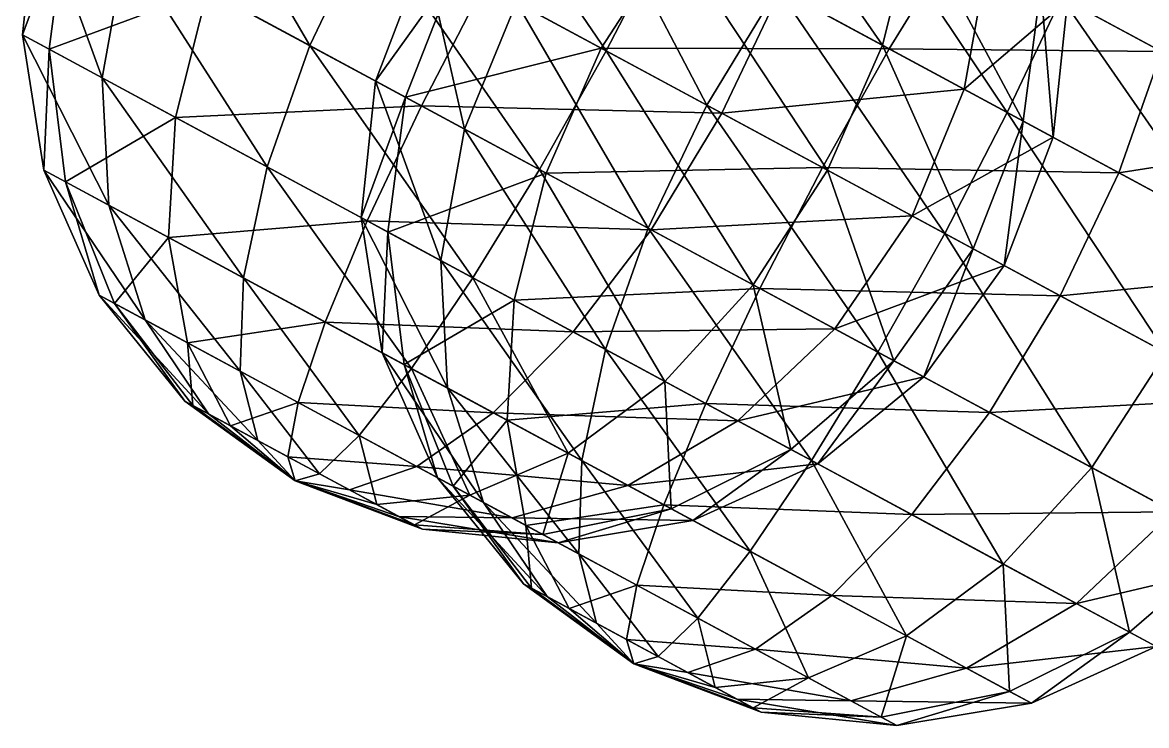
# Model space of a CAD drawing. Header units: metres. Extents: x -386 to 289, y -317 to 299.
# Drawn here: x -264.2 to -200.1, y -17 to 23.1 of the extents above; entities that cross this region are included whole.
import ezdxf

# ---------------------------------------------------------------- set-up
doc = ezdxf.new("R2010")
doc.units = ezdxf.units.M

msp = doc.modelspace()

# ---------------------------------------------------------------- linework, layer by layer
for points in [[(-240.4412, 35.406567, -373.27182), (-244.47144, 28.758427, -372.3269), (-230.9194, 21.446146, -370.3201), (-230.9193, 21.446245, -370.32)], [(-240.4412, 35.406567, -373.27182), (-230.9194, 21.446146, -370.3201), (-227.35095, 28.343447, -371.3334), (-227.35085, 28.343546, -371.3333)], [(-255.32478, 34.614574, -381.7643), (-258.29883, 27.396545, -382.38766), (-247.8153, 21.739937, -373.27182), (-247.8152, 21.740036, -373.27173)], [(-255.32478, 34.614574, -381.7643), (-247.8153, 21.739937, -373.27182), (-244.47144, 28.758427, -372.3269), (-244.47133, 28.758526, -372.3268)], [(-224.26285, 34.89869, -374.30426), (-227.35095, 28.343447, -371.3334), (-215.16148, 21.766365, -377.0918), (-215.16138, 21.766464, -377.0917)], [(-224.26285, 34.89869, -374.30426), (-215.16148, 21.766365, -377.0918), (-213.33408, 29.001839, -379.4671), (-213.33397, 29.001938, -379.467)], [(-216.69879, 30.817337, -544.3248), (-221.14075, 24.992596, -541.5545), (-208.05049, 17.929476, -539.616), (-208.05038, 17.929575, -539.6159)], [(-216.69879, 30.817337, -544.3248), (-208.05049, 17.929476, -539.616), (-204.96239, 24.484718, -542.5869), (-204.96228, 24.484818, -542.5868)], [(-261.66064, 29.210478, -411.11255), (-264.18784, 22.352589, -396.6334), (-263.36658, 30.130953, -396.2383), (-263.3665, 30.131052, -396.23822)], [(-263.36658, 30.130953, -396.2383), (-264.18784, 22.352589, -396.6334), (-259.64423, 19.900986, -384.21524), (-259.64413, 19.901085, -384.21515)], [(-263.36658, 30.130953, -396.2383), (-259.64423, 19.900986, -384.21524), (-258.29883, 27.396545, -382.38766), (-258.29874, 27.396645, -382.38757)], [(-231.62427, 30.6492, -550.6703), (-236.02432, 24.200603, -550.04694), (-225.17097, 18.344456, -540.60956), (-225.17087, 18.344555, -540.60944)], [(-231.62427, 30.6492, -550.6703), (-225.17097, 18.344456, -540.60956), (-221.14075, 24.992596, -541.5545), (-221.14064, 24.992695, -541.5544)], [(-202.56511, 30.251165, -547.31287), (-204.96239, 24.484718, -542.5869), (-194.03362, 18.587868, -547.74976), (-194.03351, 18.587967, -547.74963)], [(-202.56511, 30.251165, -547.31287), (-194.03362, 18.587868, -547.74976), (-193.6418, 25.436407, -551.5283), (-193.6417, 25.436506, -551.5282)], [(-261.66064, 29.210478, -411.11255), (-262.65833, 21.527313, -409.96927), (-264.18784, 22.352589, -396.6334), (-264.18774, 22.352688, -396.6333)], [(-253.63814, 24.881765, -423.02478), (-262.65833, 21.527313, -409.96927), (-261.66064, 29.210478, -411.11255), (-261.66055, 29.210577, -411.11246)], [(-213.33408, 29.001839, -379.4671), (-215.16148, 21.766365, -377.0918), (-207.13898, 17.437653, -389.00403), (-207.13887, 17.437752, -389.00394)], [(-213.33408, 29.001839, -379.4671), (-207.13898, 17.437653, -389.00403), (-206.14128, 25.120821, -390.1473), (-206.14117, 25.12092, -390.14722)], [(-244.47144, 28.758427, -372.3269), (-247.8153, 21.739937, -373.27182), (-234.72507, 14.676819, -371.3334), (-234.72496, 14.676919, -371.3333)], [(-244.47144, 28.758427, -372.3269), (-234.72507, 14.676819, -371.3334), (-230.9194, 21.446146, -370.3201), (-230.9193, 21.446245, -370.32)], [(-227.35095, 28.343447, -371.3334), (-230.9194, 21.446146, -370.3201), (-218.29994, 14.63705, -376.28162), (-218.29984, 14.63715, -376.28152)], [(-227.35095, 28.343447, -371.3334), (-218.29994, 14.63705, -376.28162), (-215.16148, 21.766365, -377.0918), (-215.16138, 21.766464, -377.0917)], [(-226.96356, 28.134422, -591.30743), (-231.19922, 21.597113, -592.1176), (-239.50473, 26.078527, -579.78516), (-239.50462, 26.078627, -579.78503)], [(-214.7741, 21.557339, -597.06586), (-231.19922, 21.597113, -592.1176), (-226.96356, 28.134422, -591.30743), (-226.96346, 28.134521, -591.3073)], [(-210.99062, 27.737373, -594.095), (-214.7741, 21.557339, -597.06586), (-226.96356, 28.134422, -591.30743), (-226.96346, 28.134521, -591.3073)], [(-226.96356, 28.134422, -591.30743), (-226.96356, 28.134422, -591.30743), (-214.7741, 21.557339, -597.06586), (-214.77399, 21.557438, -597.06573)], [(-199.25421, 21.40475, -592.35706), (-214.7741, 21.557339, -597.06586), (-210.99062, 27.737373, -594.095), (-210.99051, 27.737473, -594.09485)], [(-197.9044, 27.736382, -587.95), (-199.25421, 21.40475, -592.35706), (-210.99062, 27.737373, -594.095), (-210.99051, 27.737473, -594.09485)], [(-258.29883, 27.396545, -382.38766), (-259.64423, 19.900986, -384.21524), (-250.24495, 14.8294115, -376.0422), (-250.24484, 14.829512, -376.0421)], [(-258.29883, 27.396545, -382.38766), (-250.24495, 14.8294115, -376.0422), (-247.8153, 21.739937, -373.27182), (-247.8152, 21.740036, -373.27173)], [(-239.50473, 26.078527, -579.78516), (-244.06613, 19.716982, -564.521), (-241.27084, 27.031471, -564.3862), (-241.27074, 27.03157, -564.3861)], [(-241.27084, 27.031471, -564.3862), (-244.06613, 19.716982, -564.521), (-238.99838, 16.982574, -550.6703), (-238.99828, 16.982674, -550.67017)], [(-241.27084, 27.031471, -564.3862), (-238.99838, 16.982574, -550.6703), (-236.02432, 24.200603, -550.04694), (-236.02422, 24.200703, -550.0468)], [(-209.1554, 26.74715, -415.90134), (-210.50078, 19.251587, -417.7289), (-220.9843, 24.908192, -426.84476), (-220.98419, 24.90829, -426.84467)], [(-204.61179, 24.295547, -403.4832), (-210.50078, 19.251587, -417.7289), (-209.1554, 26.74715, -415.90134), (-209.15529, 26.74725, -415.90125)], [(-239.50473, 26.078527, -579.78516), (-242.3602, 18.796507, -579.3952), (-244.06613, 19.716982, -564.521), (-244.06602, 19.717081, -564.5209)], [(-231.19922, 21.597113, -592.1176), (-242.3602, 18.796507, -579.3952), (-239.50473, 26.078527, -579.78516), (-239.50462, 26.078627, -579.78503)], [(-237.8802, 25.201986, -429.79648), (-241.44867, 18.304682, -428.78317), (-253.63814, 24.881765, -423.02478), (-253.63803, 24.881865, -423.0247)], [(-224.32817, 17.889708, -427.78967), (-241.44867, 18.304682, -428.78317), (-237.8802, 25.201986, -429.79648), (-237.8801, 25.202085, -429.7964)], [(-220.9843, 24.908192, -426.84476), (-224.32817, 17.889708, -427.78967), (-237.8802, 25.201986, -429.79648), (-237.8801, 25.202085, -429.7964)], [(-221.14075, 24.992596, -541.5545), (-225.17097, 18.344456, -540.60956), (-211.61894, 11.032175, -538.6027), (-211.61884, 11.032275, -538.6026)], [(-221.14075, 24.992596, -541.5545), (-211.61894, 11.032175, -538.6027), (-208.05049, 17.929476, -539.616), (-208.05038, 17.929575, -539.6159)], [(-206.14128, 25.120821, -390.1473), (-207.13898, 17.437653, -389.00403), (-205.43303, 16.51718, -403.87827), (-205.43292, 16.517279, -403.87817)], [(-206.14128, 25.120821, -390.1473), (-205.43303, 16.51718, -403.87827), (-204.61179, 24.295547, -403.4832), (-204.61168, 24.295647, -403.4831)], [(-253.63814, 24.881765, -423.02478), (-255.46555, 17.646296, -420.6495), (-262.65833, 21.527313, -409.96927), (-262.65823, 21.527412, -409.96918)], [(-241.44867, 18.304682, -428.78317), (-255.46555, 17.646296, -420.6495), (-253.63814, 24.881765, -423.02478), (-253.63803, 24.881865, -423.0247)], [(-253.63814, 24.881765, -423.02478), (-253.63814, 24.881765, -423.02478), (-241.44867, 18.304682, -428.78317), (-241.44856, 18.304781, -428.78308)], [(-210.50078, 19.251587, -417.7289), (-224.32817, 17.889708, -427.78967), (-220.9843, 24.908192, -426.84476), (-220.98419, 24.90829, -426.84467)], [(-204.96239, 24.484718, -542.5869), (-208.05049, 17.929476, -539.616), (-195.86102, 11.352394, -545.37445), (-195.86092, 11.352494, -545.3743)], [(-204.96239, 24.484718, -542.5869), (-195.86102, 11.352394, -545.37445), (-194.03362, 18.587868, -547.74976), (-194.03351, 18.587967, -547.74963)], [(-236.02432, 24.200603, -550.04694), (-238.99838, 16.982574, -550.6703), (-228.51486, 11.325967, -541.5545), (-228.51476, 11.326067, -541.5544)], [(-236.02432, 24.200603, -550.04694), (-228.51486, 11.325967, -541.5545), (-225.17097, 18.344456, -540.60956), (-225.17087, 18.344555, -540.60944)], [(-204.61179, 24.295547, -403.4832), (-205.43303, 16.51718, -403.87827), (-210.50078, 19.251587, -417.7289), (-210.50067, 19.251686, -417.72882)], [(-262.65833, 21.527313, -409.96927), (-262.97906, 14.640426, -397.26187), (-264.18784, 22.352589, -396.6334), (-264.18774, 22.352688, -396.6333)], [(-264.18784, 22.352589, -396.6334), (-262.97906, 14.640426, -397.26187), (-259.26923, 12.6387005, -387.1225), (-259.26913, 12.638801, -387.1224)], [(-264.18784, 22.352589, -396.6334), (-259.26923, 12.6387005, -387.1225), (-259.64423, 19.900986, -384.21524), (-259.64413, 19.901085, -384.21515)], [(-262.65833, 21.527313, -409.96927), (-261.73026, 13.966592, -408.15057), (-262.97906, 14.640426, -397.26187), (-262.97897, 14.640526, -397.26178)], [(-255.46555, 17.646296, -420.6495), (-261.73026, 13.966592, -408.15057), (-262.65833, 21.527313, -409.96927), (-262.65823, 21.527412, -409.96918)], [(-247.8153, 21.739937, -373.27182), (-250.24495, 14.8294115, -376.0422), (-238.50854, 8.496792, -374.30426), (-238.50844, 8.496892, -374.30417)], [(-247.8153, 21.739937, -373.27182), (-238.50854, 8.496792, -374.30426), (-234.72507, 14.676819, -371.3334), (-234.72496, 14.676919, -371.3333)], [(-231.19922, 21.597113, -592.1176), (-234.33768, 14.467794, -591.30743), (-242.3602, 18.796507, -579.3952), (-242.36009, 18.796606, -579.3951)], [(-230.9194, 21.446146, -370.3201), (-234.72507, 14.676819, -371.3334), (-222.5356, 8.099738, -377.0918), (-222.53549, 8.099838, -377.0917)], [(-218.57974, 14.788015, -598.07916), (-234.33768, 14.467794, -591.30743), (-231.19922, 21.597113, -592.1176), (-231.19911, 21.597212, -592.1175)], [(-214.7741, 21.557339, -597.06586), (-218.57974, 14.788015, -598.07916), (-231.19922, 21.597113, -592.1176), (-231.19911, 21.597212, -592.1175)], [(-231.19922, 21.597113, -592.1176), (-231.19922, 21.597113, -592.1176), (-218.57974, 14.788015, -598.07916), (-218.57964, 14.7881155, -598.07904)], [(-230.9194, 21.446146, -370.3201), (-222.5356, 8.099738, -377.0918), (-218.29994, 14.63705, -376.28162), (-218.29984, 14.63715, -376.28152)], [(-201.68384, 14.494221, -595.1274), (-218.57974, 14.788015, -598.07916), (-214.7741, 21.557339, -597.06586), (-214.77399, 21.557438, -597.06573)], [(-215.16148, 21.766365, -377.0918), (-218.29994, 14.63705, -376.28162), (-209.99443, 10.155637, -388.61407), (-209.99432, 10.155737, -388.61398)], [(-215.16148, 21.766365, -377.0918), (-209.99443, 10.155637, -388.61407), (-207.13898, 17.437653, -389.00403), (-207.13887, 17.437752, -389.00394)], [(-199.25421, 21.40475, -592.35706), (-201.68384, 14.494221, -595.1274), (-214.7741, 21.557339, -597.06586), (-214.77399, 21.557438, -597.06573)], [(-189.85493, 16.33318, -584.184), (-201.68384, 14.494221, -595.1274), (-199.25421, 21.40475, -592.35706), (-199.2541, 21.40485, -592.35693)], [(-259.64423, 19.900986, -384.21524), (-259.26923, 12.6387005, -387.1225), (-251.59476, 8.497778, -380.44922), (-251.59465, 8.497878, -380.44913)], [(-259.64423, 19.900986, -384.21524), (-251.59476, 8.497778, -380.44922), (-250.24495, 14.8294115, -376.0422), (-250.24484, 14.829512, -376.0421)], [(-242.3602, 18.796507, -579.3952), (-244.88737, 11.938618, -564.9161), (-244.06613, 19.716982, -564.521), (-244.06602, 19.717081, -564.5209)], [(-244.06613, 19.716982, -564.521), (-244.88737, 11.938618, -564.9161), (-240.34375, 9.487015, -552.49786), (-240.34364, 9.487115, -552.49774)], [(-244.06613, 19.716982, -564.521), (-240.34375, 9.487015, -552.49786), (-238.99838, 16.982574, -550.6703), (-238.99828, 16.982674, -550.67017)], [(-210.50078, 19.251587, -417.7289), (-213.47484, 12.033559, -418.35226), (-224.32817, 17.889708, -427.78967), (-224.32806, 17.889807, -427.78958)], [(-205.43303, 16.51718, -403.87827), (-213.47484, 12.033559, -418.35226), (-210.50078, 19.251587, -417.7289), (-210.50067, 19.251686, -417.72882)], [(-242.3602, 18.796507, -579.3952), (-243.35788, 11.113343, -578.25195), (-244.88737, 11.938618, -564.9161), (-244.88727, 11.938718, -564.91595)], [(-234.33768, 14.467794, -591.30743), (-243.35788, 11.113343, -578.25195), (-242.3602, 18.796507, -579.3952), (-242.36009, 18.796606, -579.3951)], [(-241.44867, 18.304682, -428.78317), (-244.53677, 11.749445, -425.81232), (-255.46555, 17.646296, -420.6495), (-255.46544, 17.646395, -420.6494)], [(-228.35841, 11.241564, -426.84476), (-244.53677, 11.749445, -425.81232), (-241.44867, 18.304682, -428.78317), (-241.44856, 18.304781, -428.78308)], [(-224.32817, 17.889708, -427.78967), (-228.35841, 11.241564, -426.84476), (-241.44867, 18.304682, -428.78317), (-241.44856, 18.304781, -428.78308)], [(-225.17097, 18.344456, -540.60956), (-228.51486, 11.325967, -541.5545), (-215.4246, 4.262848, -539.616), (-215.4245, 4.262948, -539.6159)], [(-225.17097, 18.344456, -540.60956), (-215.4246, 4.262848, -539.616), (-211.61894, 11.032175, -538.6027), (-211.61884, 11.032275, -538.6026)], [(-255.46555, 17.646296, -420.6495), (-255.85736, 10.797753, -416.87094), (-261.73026, 13.966592, -408.15057), (-261.73016, 13.966692, -408.15048)], [(-244.53677, 11.749445, -425.81232), (-255.85736, 10.797753, -416.87094), (-255.46555, 17.646296, -420.6495), (-255.46544, 17.646395, -420.6494)], [(-255.46555, 17.646296, -420.6495), (-255.46555, 17.646296, -420.6495), (-244.53677, 11.749445, -425.81232), (-244.53667, 11.749545, -425.81223)], [(-213.47484, 12.033559, -418.35226), (-228.35841, 11.241564, -426.84476), (-224.32817, 17.889708, -427.78967), (-224.32806, 17.889807, -427.78958)], [(-208.05049, 17.929476, -539.616), (-211.61894, 11.032175, -538.6027), (-198.99948, 4.2230787, -544.5643), (-198.99937, 4.223179, -544.56415)], [(-207.13898, 17.437653, -389.00403), (-209.99443, 10.155637, -388.61407), (-208.22832, 9.202692, -404.013), (-208.22821, 9.202792, -404.0129)], [(-207.13898, 17.437653, -389.00403), (-208.22832, 9.202692, -404.013), (-205.43303, 16.51718, -403.87827), (-205.43292, 16.517279, -403.87817)], [(-208.05049, 17.929476, -539.616), (-198.99948, 4.2230787, -544.5643), (-195.86102, 11.352394, -545.37445), (-195.86092, 11.352494, -545.3743)], [(-238.99838, 16.982574, -550.6703), (-240.34375, 9.487015, -552.49786), (-230.94449, 4.4154406, -544.3248), (-230.94438, 4.4155407, -544.3247)], [(-238.99838, 16.982574, -550.6703), (-230.94449, 4.4154406, -544.3248), (-228.51486, 11.325967, -541.5545), (-228.51476, 11.326067, -541.5544)], [(-205.43303, 16.51718, -403.87827), (-208.22832, 9.202692, -404.013), (-213.47484, 12.033559, -418.35226), (-213.47473, 12.033659, -418.35217)], [(-189.85493, 16.33318, -584.184), (-191.20032, 8.837616, -586.0116), (-201.68384, 14.494221, -595.1274), (-201.68373, 14.494321, -595.12726)], [(-250.24495, 14.8294115, -376.0422), (-251.59476, 8.497778, -380.44922), (-242.01202, 3.3272152, -379.0302), (-242.01192, 3.327315, -379.03012)], [(-250.24495, 14.8294115, -376.0422), (-242.01202, 3.3272152, -379.0302), (-238.50854, 8.496792, -374.30426), (-238.50844, 8.496892, -374.30417)], [(-218.57974, 14.788015, -598.07916), (-222.14821, 7.8907113, -597.06586), (-234.33768, 14.467794, -591.30743), (-234.33757, 14.467895, -591.3073)], [(-205.02771, 7.475736, -596.0723), (-222.14821, 7.8907113, -597.06586), (-218.57974, 14.788015, -598.07916), (-218.57964, 14.7881155, -598.07904)], [(-201.68384, 14.494221, -595.1274), (-205.02771, 7.475736, -596.0723), (-218.57974, 14.788015, -598.07916), (-218.57964, 14.7881155, -598.07904)], [(-261.73026, 13.966592, -408.15057), (-259.8227, 7.5200405, -398.08093), (-262.97906, 14.640426, -397.26187), (-262.97897, 14.640526, -397.26178)], [(-262.97906, 14.640426, -397.26187), (-259.8227, 7.5200405, -398.08093), (-257.19943, 6.1046066, -390.9113), (-257.19934, 6.104707, -390.9112)], [(-262.97906, 14.640426, -397.26187), (-257.19943, 6.1046066, -390.9113), (-259.26923, 12.6387005, -387.1225), (-259.26913, 12.638801, -387.1224)], [(-234.33768, 14.467794, -591.30743), (-236.16508, 7.232324, -588.9321), (-243.35788, 11.113343, -578.25195), (-243.35777, 11.113443, -578.25183)], [(-234.72507, 14.676819, -371.3334), (-238.50854, 8.496792, -374.30426), (-227.57977, 2.5999413, -379.4671), (-227.57967, 2.6000412, -379.467)], [(-222.14821, 7.8907113, -597.06586), (-236.16508, 7.232324, -588.9321), (-234.33768, 14.467794, -591.30743), (-234.33757, 14.467895, -591.3073)], [(-234.72507, 14.676819, -371.3334), (-227.57977, 2.5999413, -379.4671), (-222.5356, 8.099738, -377.0918), (-222.53549, 8.099838, -377.0917)], [(-234.33768, 14.467794, -591.30743), (-234.33768, 14.467794, -591.30743), (-222.14821, 7.8907113, -597.06586), (-222.1481, 7.8908114, -597.06573)], [(-218.29994, 14.63705, -376.28162), (-222.5356, 8.099738, -377.0918), (-214.51309, 3.7710266, -389.00403), (-214.51299, 3.7711265, -389.00394)], [(-218.29994, 14.63705, -376.28162), (-214.51309, 3.7710266, -389.00403), (-209.99443, 10.155637, -388.61407), (-209.99432, 10.155737, -388.61398)], [(-191.20032, 8.837616, -586.0116), (-205.02771, 7.475736, -596.0723), (-201.68384, 14.494221, -595.1274), (-201.68373, 14.494321, -595.12726)], [(-255.85736, 10.797753, -416.87094), (-258.93964, 7.0435677, -405.7804), (-261.73026, 13.966592, -408.15057), (-261.73016, 13.966692, -408.15048)], [(-261.73026, 13.966592, -408.15057), (-258.93964, 7.0435677, -405.7804), (-259.8227, 7.5200405, -398.08093), (-259.8226, 7.5201406, -398.08084)], [(-259.26923, 12.6387005, -387.1225), (-257.19943, 6.1046066, -390.9113), (-251.77277, 3.1765308, -386.1926), (-251.77266, 3.1766307, -386.1925)], [(-259.26923, 12.6387005, -387.1225), (-251.77277, 3.1765308, -386.1926), (-251.59476, 8.497778, -380.44922), (-251.59465, 8.497878, -380.44913)], [(-244.53677, 11.749445, -425.81232), (-246.93405, 5.982996, -421.08636), (-255.85736, 10.797753, -416.87094), (-255.85725, 10.797853, -416.87085)], [(-232.80037, 5.4168243, -424.07437), (-246.93405, 5.982996, -421.08636), (-244.53677, 11.749445, -425.81232), (-244.53667, 11.749545, -425.81223)], [(-243.35788, 11.113343, -578.25195), (-243.67862, 4.2264547, -565.54456), (-244.88737, 11.938618, -564.9161), (-244.88727, 11.938718, -564.91595)], [(-244.88737, 11.938618, -564.9161), (-243.67862, 4.2264547, -565.54456), (-239.96877, 2.2247295, -555.40515), (-239.96866, 2.2248294, -555.405)], [(-244.88737, 11.938618, -564.9161), (-239.96877, 2.2247295, -555.40515), (-240.34375, 9.487015, -552.49786), (-240.34364, 9.487115, -552.49774)], [(-228.35841, 11.241564, -426.84476), (-232.80037, 5.4168243, -424.07437), (-244.53677, 11.749445, -425.81232), (-244.53667, 11.749545, -425.81223)], [(-213.47484, 12.033559, -418.35226), (-217.8749, 5.584959, -417.7289), (-228.35841, 11.241564, -426.84476), (-228.3583, 11.241664, -426.84467)], [(-208.22832, 9.202692, -404.013), (-217.8749, 5.584959, -417.7289), (-213.47484, 12.033559, -418.35226), (-213.47473, 12.033659, -418.35217)], [(-243.35788, 11.113343, -578.25195), (-242.42978, 3.552621, -576.4332), (-243.67862, 4.2264547, -565.54456), (-243.67851, 4.226555, -565.54443)], [(-236.16508, 7.232324, -588.9321), (-242.42978, 3.552621, -576.4332), (-243.35788, 11.113343, -578.25195), (-243.35777, 11.113443, -578.25183)], [(-217.8749, 5.584959, -417.7289), (-232.80037, 5.4168243, -424.07437), (-228.35841, 11.241564, -426.84476), (-228.3583, 11.241664, -426.84467)], [(-228.51486, 11.325967, -541.5545), (-230.94449, 4.4154406, -544.3248), (-219.20808, -1.9171791, -542.5869), (-219.20798, -1.9170791, -542.5868)], [(-228.51486, 11.325967, -541.5545), (-219.20808, -1.9171791, -542.5869), (-215.4246, 4.262848, -539.616), (-215.4245, 4.262948, -539.6159)], [(-211.61894, 11.032175, -538.6027), (-215.4246, 4.262848, -539.616), (-203.23514, -2.3142328, -545.37445), (-203.23503, -2.314133, -545.3743)], [(-211.61894, 11.032175, -538.6027), (-203.23514, -2.3142328, -545.37445), (-198.99948, 4.2230787, -544.5643), (-198.99937, 4.223179, -544.56415)], [(-255.85736, 10.797753, -416.87094), (-254.78688, 4.8028603, -411.94662), (-258.93964, 7.0435677, -405.7804), (-258.93954, 7.043668, -405.7803)], [(-246.93405, 5.982996, -421.08636), (-254.78688, 4.8028603, -411.94662), (-255.85736, 10.797753, -416.87094), (-255.85725, 10.797853, -416.87085)], [(-255.85736, 10.797753, -416.87094), (-255.85736, 10.797753, -416.87094), (-246.93405, 5.982996, -421.08636), (-246.93394, 5.983096, -421.08627)], [(-209.99443, 10.155637, -388.61407), (-214.51309, 3.7710266, -389.00403), (-212.80714, 2.8505516, -403.87827), (-212.80704, 2.8506515, -403.87817)], [(-209.99443, 10.155637, -388.61407), (-212.80714, 2.8505516, -403.87827), (-208.22832, 9.202692, -404.013), (-208.22821, 9.202792, -404.0129)], [(-240.34375, 9.487015, -552.49786), (-239.96877, 2.2247295, -555.40515), (-232.2943, -1.916193, -548.7319), (-232.29419, -1.916093, -548.73175)], [(-240.34375, 9.487015, -552.49786), (-232.2943, -1.916193, -548.7319), (-230.94449, 4.4154406, -544.3248), (-230.94438, 4.4155407, -544.3247)], [(-208.22832, 9.202692, -404.013), (-212.80714, 2.8505516, -403.87827), (-217.8749, 5.584959, -417.7289), (-217.87479, 5.585059, -417.72882)], [(-251.59476, 8.497778, -380.44922), (-251.77277, 3.1765308, -386.1926), (-244.99675, -0.47960854, -385.18918), (-244.99664, -0.47950855, -385.1891)], [(-251.59476, 8.497778, -380.44922), (-244.99675, -0.47960854, -385.18918), (-242.01202, 3.3272152, -379.0302), (-242.01192, 3.327315, -379.03012)], [(-238.50854, 8.496792, -374.30426), (-242.01202, 3.3272152, -379.0302), (-233.08871, -1.4875412, -383.24564), (-233.08861, -1.4874412, -383.24554)], [(-238.50854, 8.496792, -374.30426), (-233.08871, -1.4875412, -383.24564), (-227.57977, 2.5999413, -379.4671), (-227.57967, 2.6000412, -379.467)], [(-191.20032, 8.837616, -586.0116), (-194.17438, 1.6195879, -586.63495), (-205.02771, 7.475736, -596.0723), (-205.0276, 7.4758363, -596.0722)], [(-222.14821, 7.8907113, -597.06586), (-225.23631, 1.335474, -594.095), (-236.16508, 7.232324, -588.9321), (-236.16498, 7.2324243, -588.932)], [(-222.5356, 8.099738, -377.0918), (-227.57977, 2.5999413, -379.4671), (-220.38698, -1.2810764, -390.1473), (-220.38687, -1.2809764, -390.14722)], [(-209.05795, 0.82759285, -595.1274), (-225.23631, 1.335474, -594.095), (-222.14821, 7.8907113, -597.06586), (-222.1481, 7.8908114, -597.06573)], [(-222.5356, 8.099738, -377.0918), (-220.38698, -1.2810764, -390.1473), (-214.51309, 3.7710266, -389.00403), (-214.51299, 3.7711265, -389.00394)], [(-205.02771, 7.475736, -596.0723), (-209.05795, 0.82759285, -595.1274), (-222.14821, 7.8907113, -597.06586), (-222.1481, 7.8908114, -597.06573)], [(-258.93964, 7.0435677, -405.7804), (-254.93378, 1.4766731, -399.03473), (-259.8227, 7.5200405, -398.08093), (-259.8226, 7.5201406, -398.08084)], [(-259.8227, 7.5200405, -398.08093), (-254.93378, 1.4766731, -399.03473), (-253.57588, 0.74399185, -395.32346), (-253.57578, 0.74409187, -395.32336)], [(-259.8227, 7.5200405, -398.08093), (-253.57588, 0.74399185, -395.32346), (-257.19943, 6.1046066, -390.9113), (-257.19934, 6.104707, -390.9112)], [(-236.16508, 7.232324, -588.9321), (-236.5569, 0.3837824, -585.15356), (-242.42978, 3.552621, -576.4332), (-242.42967, 3.5527208, -576.4331)], [(-225.23631, 1.335474, -594.095), (-236.5569, 0.3837824, -585.15356), (-236.16508, 7.232324, -588.9321), (-236.16498, 7.2324243, -588.932)], [(-236.16508, 7.232324, -588.9321), (-236.16508, 7.232324, -588.9321), (-225.23631, 1.335474, -594.095), (-225.2362, 1.335574, -594.09485)], [(-194.17438, 1.6195879, -586.63495), (-209.05795, 0.82759285, -595.1274), (-205.02771, 7.475736, -596.0723), (-205.0276, 7.4758363, -596.0722)], [(-254.78688, 4.8028603, -411.94662), (-254.47667, 1.2300339, -403.02026), (-258.93964, 7.0435677, -405.7804), (-258.93954, 7.043668, -405.7803)], [(-258.93964, 7.0435677, -405.7804), (-254.47667, 1.2300339, -403.02026), (-254.93378, 1.4766731, -399.03473), (-254.93367, 1.4767731, -399.03464)], [(-257.19943, 6.1046066, -390.9113), (-253.57588, 0.74399185, -395.32346), (-250.76683, -0.7716923, -392.8809), (-250.76672, -0.77159226, -392.8808)], [(-257.19943, 6.1046066, -390.9113), (-250.76683, -0.7716923, -392.8809), (-251.77277, 3.1765308, -386.1926), (-251.77266, 3.1766307, -386.1925)], [(-246.93405, 5.982996, -421.08636), (-248.47714, 1.3983116, -414.9274), (-254.78688, 4.8028603, -411.94662), (-254.78677, 4.8029604, -411.94653)], [(-237.35132, 0.81243134, -419.66733), (-248.47714, 1.3983116, -414.9274), (-246.93405, 5.982996, -421.08636), (-246.93394, 5.983096, -421.08627)], [(-232.80037, 5.4168243, -424.07437), (-237.35132, 0.81243134, -419.66733), (-246.93405, 5.982996, -421.08636), (-246.93394, 5.983096, -421.08627)], [(-223.4011, 0.34525108, -415.90134), (-237.35132, 0.81243134, -419.66733), (-232.80037, 5.4168243, -424.07437), (-232.80026, 5.4169245, -424.07428)], [(-217.8749, 5.584959, -417.7289), (-223.4011, 0.34525108, -415.90134), (-232.80037, 5.4168243, -424.07437), (-232.80026, 5.4169245, -424.07428)], [(-212.80714, 2.8505516, -403.87827), (-223.4011, 0.34525108, -415.90134), (-217.8749, 5.584959, -417.7289), (-217.87479, 5.585059, -417.72882)], [(-248.47714, 1.3983116, -414.9274), (-252.32704, 0.070158005, -406.21216), (-254.78688, 4.8028603, -411.94662), (-254.78677, 4.8029604, -411.94653)], [(-254.78688, 4.8028603, -411.94662), (-252.32704, 0.070158005, -406.21216), (-254.47667, 1.2300339, -403.02026), (-254.47656, 1.2301339, -403.02017)], [(-254.78688, 4.8028603, -411.94662), (-254.78688, 4.8028603, -411.94662), (-248.47714, 1.3983116, -414.9274), (-248.47704, 1.3984116, -414.9273)], [(-242.42978, 3.552621, -576.4332), (-240.52223, -2.8939304, -566.3636), (-243.67862, 4.2264547, -565.54456), (-243.67851, 4.226555, -565.54443)], [(-243.67862, 4.2264547, -565.54456), (-240.52223, -2.8939304, -566.3636), (-237.89897, -4.3093643, -559.194), (-237.89886, -4.309264, -559.19385)], [(-243.67862, 4.2264547, -565.54456), (-237.89897, -4.3093643, -559.194), (-239.96877, 2.2247295, -555.40515), (-239.96866, 2.2248294, -555.405)], [(-230.94449, 4.4154406, -544.3248), (-232.2943, -1.916193, -548.7319), (-222.71156, -7.0867558, -547.31287), (-222.71146, -7.0866556, -547.31274)], [(-230.94449, 4.4154406, -544.3248), (-222.71156, -7.0867558, -547.31287), (-219.20808, -1.9171791, -542.5869), (-219.20798, -1.9170791, -542.5868)], [(-215.4246, 4.262848, -539.616), (-219.20808, -1.9171791, -542.5869), (-208.27931, -7.8140297, -547.74976), (-208.2792, -7.8139296, -547.74963)], [(-215.4246, 4.262848, -539.616), (-208.27931, -7.8140297, -547.74976), (-203.23514, -2.3142328, -545.37445), (-203.23503, -2.314133, -545.3743)], [(-198.99948, 4.2230787, -544.5643), (-203.23514, -2.3142328, -545.37445), (-195.21263, -6.6429443, -557.2867), (-195.21252, -6.642844, -557.28656)], [(-242.01202, 3.3272152, -379.0302), (-244.99675, -0.47960854, -385.18918), (-238.68701, -3.8841553, -388.16995), (-238.6869, -3.8840554, -388.16986)], [(-236.5569, 0.3837824, -585.15356), (-239.63918, -3.3704033, -574.06305), (-242.42978, 3.552621, -576.4332), (-242.42967, 3.5527208, -576.4331)], [(-242.42978, 3.552621, -576.4332), (-239.63918, -3.3704033, -574.06305), (-240.52223, -2.8939304, -566.3636), (-240.52213, -2.8938305, -566.36346)], [(-242.01202, 3.3272152, -379.0302), (-238.68701, -3.8841553, -388.16995), (-233.08871, -1.4875412, -383.24564), (-233.08861, -1.4874412, -383.24554)], [(-214.51309, 3.7710266, -389.00403), (-220.38698, -1.2810764, -390.1473), (-218.85748, -2.1063519, -403.4832), (-218.85738, -2.106252, -403.4831)], [(-214.51309, 3.7710266, -389.00403), (-218.85748, -2.1063519, -403.4832), (-212.80714, 2.8505516, -403.87827), (-212.80704, 2.8506515, -403.87817)], [(-251.77277, 3.1765308, -386.1926), (-250.76683, -0.7716923, -392.8809), (-247.25931, -2.6642494, -392.36148), (-247.2592, -2.6641495, -392.3614)], [(-251.77277, 3.1765308, -386.1926), (-247.25931, -2.6642494, -392.36148), (-244.99675, -0.47960854, -385.18918), (-244.99664, -0.47950855, -385.1891)], [(-227.57977, 2.5999413, -379.4671), (-233.08871, -1.4875412, -383.24564), (-227.21584, -4.6563797, -391.966), (-227.21573, -4.6562796, -391.9659)], [(-227.57977, 2.5999413, -379.4671), (-227.21584, -4.6563797, -391.966), (-220.38698, -1.2810764, -390.1473), (-220.38687, -1.2809764, -390.14722)], [(-212.80714, 2.8505516, -403.87827), (-218.85748, -2.1063519, -403.4832), (-223.4011, 0.34525108, -415.90134), (-223.40099, 0.34535107, -415.90125)], [(-239.96877, 2.2247295, -555.40515), (-237.89897, -4.3093643, -559.194), (-232.47229, -7.23744, -554.4752), (-232.47218, -7.23734, -554.4751)], [(-239.96877, 2.2247295, -555.40515), (-232.47229, -7.23744, -554.4752), (-232.2943, -1.916193, -548.7319), (-232.29419, -1.916093, -548.73175)], [(-254.47667, 1.2300339, -403.02026), (-248.64551, -3.0778313, -400.0583), (-254.93378, 1.4766731, -399.03473), (-254.93367, 1.4767731, -399.03464)], [(-254.93378, 1.4766731, -399.03473), (-248.64551, -3.0778313, -400.0583), (-253.57588, 0.74399185, -395.32346), (-253.57578, 0.74409187, -395.32336)], [(-248.47714, 1.3983116, -414.9274), (-249.06088, -1.6921654, -407.7551), (-252.32704, 0.070158005, -406.21216), (-252.32693, 0.07025801, -406.21207)], [(-241.70113, -2.2578278, -413.92398), (-249.06088, -1.6921654, -407.7551), (-248.47714, 1.3983116, -414.9274), (-248.47704, 1.3984116, -414.9273)], [(-237.35132, 0.81243134, -419.66733), (-241.70113, -2.2578278, -413.92398), (-248.47714, 1.3983116, -414.9274), (-248.47704, 1.3984116, -414.9273)], [(-225.23631, 1.335474, -594.095), (-227.63359, -4.430975, -589.369), (-236.5569, 0.3837824, -585.15356), (-236.5568, 0.38388237, -585.15344)], [(-213.49991, -4.9971466, -592.35706), (-227.63359, -4.430975, -589.369), (-225.23631, 1.335474, -594.095), (-225.2362, 1.335574, -594.09485)], [(-209.05795, 0.82759285, -595.1274), (-213.49991, -4.9971466, -592.35706), (-225.23631, 1.335474, -594.095), (-225.2362, 1.335574, -594.09485)], [(-194.17438, 1.6195879, -586.63495), (-198.57443, -4.829012, -586.0116), (-209.05795, 0.82759285, -595.1274), (-209.05785, 0.82769287, -595.12726)], [(-252.32704, 0.070158005, -406.21216), (-248.64551, -3.0778313, -400.0583), (-254.47667, 1.2300339, -403.02026), (-254.47656, 1.2301339, -403.02017)], [(-253.57588, 0.74399185, -395.32346), (-248.64551, -3.0778313, -400.0583), (-250.76683, -0.7716923, -392.8809), (-250.76672, -0.77159226, -392.8808)], [(-229.67685, -3.3284893, -412.99408), (-241.70113, -2.2578278, -413.92398), (-237.35132, 0.81243134, -419.66733), (-237.35121, 0.81253135, -419.66724)], [(-223.4011, 0.34525108, -415.90134), (-229.67685, -3.3284893, -412.99408), (-237.35132, 0.81243134, -419.66733), (-237.35121, 0.81253135, -419.66724)], [(-198.57443, -4.829012, -586.0116), (-213.49991, -4.9971466, -592.35706), (-209.05795, 0.82759285, -595.1274), (-209.05785, 0.82769287, -595.12726)], [(-249.06088, -1.6921654, -407.7551), (-248.64551, -3.0778313, -400.0583), (-252.32704, 0.070158005, -406.21216), (-252.32693, 0.07025801, -406.21207)], [(-236.5569, 0.3837824, -585.15356), (-235.48642, -5.6111107, -580.2293), (-239.63918, -3.3704033, -574.06305), (-239.63907, -3.3703034, -574.0629)], [(-227.63359, -4.430975, -589.369), (-235.48642, -5.6111107, -580.2293), (-236.5569, 0.3837824, -585.15356), (-236.5568, 0.38388237, -585.15344)], [(-236.5569, 0.3837824, -585.15356), (-236.5569, 0.3837824, -585.15356), (-227.63359, -4.430975, -589.369), (-227.63348, -4.430875, -589.3689)], [(-218.85748, -2.1063519, -403.4832), (-229.67685, -3.3284893, -412.99408), (-223.4011, 0.34525108, -415.90134), (-223.40099, 0.34535107, -415.90125)], [(-244.99675, -0.47960854, -385.18918), (-247.25931, -2.6642494, -392.36148), (-243.99315, -4.426573, -393.90442), (-243.99304, -4.4264727, -393.90433)], [(-244.99675, -0.47960854, -385.18918), (-243.99315, -4.426573, -393.90442), (-238.68701, -3.8841553, -388.16995), (-238.6869, -3.8840554, -388.16986)], [(-250.76683, -0.7716923, -392.8809), (-248.64551, -3.0778313, -400.0583), (-247.25931, -2.6642494, -392.36148), (-247.2592, -2.6641495, -392.3614)], [(-220.38698, -1.2810764, -390.1473), (-227.21584, -4.6563797, -391.966), (-225.967, -5.3302155, -402.8547), (-225.96689, -5.3301153, -402.8546)], [(-220.38698, -1.2810764, -390.1473), (-225.967, -5.3302155, -402.8547), (-218.85748, -2.1063519, -403.4832), (-218.85738, -2.106252, -403.4831)], [(-245.55336, -3.5847244, -407.2357), (-248.64551, -3.0778313, -400.0583), (-249.06088, -1.6921654, -407.7551), (-249.06078, -1.6920654, -407.755)], [(-241.70113, -2.2578278, -413.92398), (-245.55336, -3.5847244, -407.2357), (-249.06088, -1.6921654, -407.7551), (-249.06078, -1.6920654, -407.755)], [(-233.08871, -1.4875412, -383.24564), (-238.68701, -3.8841553, -388.16995), (-234.53426, -6.1248627, -394.33618), (-234.53415, -6.1247625, -394.3361)], [(-233.08871, -1.4875412, -383.24564), (-234.53426, -6.1248627, -394.33618), (-227.21584, -4.6563797, -391.966), (-227.21573, -4.6562796, -391.9659)], [(-232.2943, -1.916193, -548.7319), (-232.47229, -7.23744, -554.4752), (-225.69629, -10.8935795, -553.47186), (-225.69618, -10.893479, -553.47174)], [(-232.2943, -1.916193, -548.7319), (-225.69629, -10.8935795, -553.47186), (-222.71156, -7.0867558, -547.31287), (-222.71146, -7.0866556, -547.31274)], [(-219.20808, -1.9171791, -542.5869), (-222.71156, -7.0867558, -547.31287), (-213.78825, -11.901512, -551.5283), (-213.78815, -11.901412, -551.5282)], [(-219.20808, -1.9171791, -542.5869), (-213.78825, -11.901512, -551.5283), (-208.27931, -7.8140297, -547.74976), (-208.2792, -7.8139296, -547.74963)], [(-236.27446, -5.1859016, -409.2053), (-245.55336, -3.5847244, -407.2357), (-241.70113, -2.2578278, -413.92398), (-241.70102, -2.2577279, -413.9239)], [(-229.67685, -3.3284893, -412.99408), (-236.27446, -5.1859016, -409.2053), (-241.70113, -2.2578278, -413.92398), (-241.70102, -2.2577279, -413.9239)], [(-218.85748, -2.1063519, -403.4832), (-225.967, -5.3302155, -402.8547), (-229.67685, -3.3284893, -412.99408), (-229.67674, -3.3283894, -412.994)], [(-203.23514, -2.3142328, -545.37445), (-208.27931, -7.8140297, -547.74976), (-201.08652, -11.695047, -558.42993), (-201.08641, -11.694947, -558.4298)], [(-203.23514, -2.3142328, -545.37445), (-201.08652, -11.695047, -558.42993), (-195.21263, -6.6429443, -557.2867), (-195.21252, -6.642844, -557.28656)], [(-247.25931, -2.6642494, -392.36148), (-248.64551, -3.0778313, -400.0583), (-243.99315, -4.426573, -393.90442), (-243.99304, -4.4264727, -393.90433)], [(-243.99315, -4.426573, -393.90442), (-248.64551, -3.0778313, -400.0583), (-241.84352, -5.5864487, -397.0963), (-241.84341, -5.5863485, -397.09622)], [(-241.84352, -5.5864487, -397.0963), (-248.64551, -3.0778313, -400.0583), (-241.38641, -5.833088, -401.08185), (-241.3863, -5.832988, -401.08176)], [(-241.38641, -5.833088, -401.08185), (-248.64551, -3.0778313, -400.0583), (-242.74431, -5.1004066, -404.79312), (-242.7442, -5.1003065, -404.79303)], [(-242.74431, -5.1004066, -404.79312), (-248.64551, -3.0778313, -400.0583), (-245.55336, -3.5847244, -407.2357), (-245.55325, -3.5846245, -407.2356)], [(-239.63918, -3.3704033, -574.06305), (-235.63332, -8.937298, -567.3174), (-240.52223, -2.8939304, -566.3636), (-240.52213, -2.8938305, -566.36346)], [(-240.52223, -2.8939304, -566.3636), (-235.63332, -8.937298, -567.3174), (-234.27542, -9.669979, -563.60614), (-234.27531, -9.669879, -563.606)], [(-240.52223, -2.8939304, -566.3636), (-234.27542, -9.669979, -563.60614), (-237.89897, -4.3093643, -559.194), (-237.89886, -4.309264, -559.19385)], [(-236.27446, -5.1859016, -409.2053), (-242.74431, -5.1004066, -404.79312), (-245.55336, -3.5847244, -407.2357), (-245.55325, -3.5846245, -407.2356)], [(-235.48642, -5.6111107, -580.2293), (-235.17621, -9.183937, -571.3029), (-239.63918, -3.3704033, -574.06305), (-239.63907, -3.3703034, -574.0629)], [(-239.63918, -3.3704033, -574.06305), (-235.17621, -9.183937, -571.3029), (-235.63332, -8.937298, -567.3174), (-235.63321, -8.937198, -567.31726)], [(-225.967, -5.3302155, -402.8547), (-236.27446, -5.1859016, -409.2053), (-229.67685, -3.3284893, -412.99408), (-229.67674, -3.3283894, -412.994)], [(-238.68701, -3.8841553, -388.16995), (-243.99315, -4.426573, -393.90442), (-241.84352, -5.5864487, -397.0963), (-241.84341, -5.5863485, -397.09622)], [(-238.68701, -3.8841553, -388.16995), (-241.84352, -5.5864487, -397.0963), (-234.53426, -6.1248627, -394.33618), (-234.53415, -6.1247625, -394.3361)], [(-237.89897, -4.3093643, -559.194), (-234.27542, -9.669979, -563.60614), (-231.46637, -11.185663, -561.1635), (-231.46626, -11.185563, -561.1634)], [(-237.89897, -4.3093643, -559.194), (-231.46637, -11.185663, -561.1635), (-232.47229, -7.23744, -554.4752), (-232.47218, -7.23734, -554.4751)], [(-227.63359, -4.430975, -589.369), (-229.17668, -9.015659, -583.21), (-235.48642, -5.6111107, -580.2293), (-235.48631, -5.6110106, -580.2292)], [(-218.05086, -9.60154, -587.95), (-229.17668, -9.015659, -583.21), (-227.63359, -4.430975, -589.369), (-227.63348, -4.430875, -589.3689)], [(-213.49991, -4.9971466, -592.35706), (-218.05086, -9.60154, -587.95), (-227.63359, -4.430975, -589.369), (-227.63348, -4.430875, -589.3689)], [(-233.6512, -6.6013336, -402.03564), (-241.38641, -5.833088, -401.08185), (-242.74431, -5.1004066, -404.79312), (-242.7442, -5.1003065, -404.79303)], [(-233.6512, -6.6013336, -402.03564), (-242.74431, -5.1004066, -404.79312), (-236.27446, -5.1859016, -409.2053), (-236.27435, -5.1858015, -409.2052)], [(-227.21584, -4.6563797, -391.966), (-234.53426, -6.1248627, -394.33618), (-233.6512, -6.6013336, -402.03564), (-233.6511, -6.6012335, -402.03555)], [(-227.21584, -4.6563797, -391.966), (-233.6512, -6.6013336, -402.03564), (-225.967, -5.3302155, -402.8547), (-225.96689, -5.3301153, -402.8546)], [(-204.10063, -10.06872, -584.184), (-218.05086, -9.60154, -587.95), (-213.49991, -4.9971466, -592.35706), (-213.4998, -4.9970465, -592.35693)], [(-198.57443, -4.829012, -586.0116), (-204.10063, -10.06872, -584.184), (-213.49991, -4.9971466, -592.35706), (-213.4998, -4.9970465, -592.35693)], [(-193.50668, -7.5634193, -572.1609), (-204.10063, -10.06872, -584.184), (-198.57443, -4.829012, -586.0116), (-198.57433, -4.828912, -586.0115)], [(-234.53426, -6.1248627, -394.33618), (-241.84352, -5.5864487, -397.0963), (-241.38641, -5.833088, -401.08185), (-241.3863, -5.832988, -401.08176)], [(-225.967, -5.3302155, -402.8547), (-233.6512, -6.6013336, -402.03564), (-236.27446, -5.1859016, -409.2053), (-236.27435, -5.1858015, -409.2052)], [(-229.17668, -9.015659, -583.21), (-233.02658, -10.343813, -574.4948), (-235.48642, -5.6111107, -580.2293), (-235.48631, -5.6110106, -580.2292)], [(-235.48642, -5.6111107, -580.2293), (-233.02658, -10.343813, -574.4948), (-235.17621, -9.183937, -571.3029), (-235.1761, -9.183837, -571.3028)], [(-235.48642, -5.6111107, -580.2293), (-235.48642, -5.6111107, -580.2293), (-229.17668, -9.015659, -583.21), (-229.17657, -9.015559, -583.2099)], [(-234.53426, -6.1248627, -394.33618), (-241.38641, -5.833088, -401.08185), (-233.6512, -6.6013336, -402.03564), (-233.6511, -6.6012335, -402.03555)], [(-195.21263, -6.6429443, -557.2867), (-201.08652, -11.695047, -558.42993), (-199.55702, -12.520323, -571.7658), (-199.55692, -12.520223, -571.7657)], [(-232.47229, -7.23744, -554.4752), (-231.46637, -11.185663, -561.1635), (-227.95885, -13.07822, -560.6441), (-227.95874, -13.07812, -560.644)], [(-232.47229, -7.23744, -554.4752), (-227.95885, -13.07822, -560.6441), (-225.69629, -10.8935795, -553.47186), (-225.69618, -10.893479, -553.47174)], [(-222.71156, -7.0867558, -547.31287), (-225.69629, -10.8935795, -553.47186), (-219.38655, -14.298126, -556.45264), (-219.38644, -14.298026, -556.4525)], [(-222.71156, -7.0867558, -547.31287), (-219.38655, -14.298126, -556.45264), (-213.78825, -11.901512, -551.5283), (-213.78815, -11.901412, -551.5282)], [(-193.50668, -7.5634193, -572.1609), (-199.55702, -12.520323, -571.7658), (-204.10063, -10.06872, -584.184), (-204.10052, -10.06862, -584.1839)], [(-208.27931, -7.8140297, -547.74976), (-213.78825, -11.901512, -551.5283), (-207.91537, -15.070351, -560.24866), (-207.91527, -15.0702505, -560.24854)], [(-208.27931, -7.8140297, -547.74976), (-207.91537, -15.070351, -560.24866), (-201.08652, -11.695047, -558.42993), (-201.08641, -11.694947, -558.4298)], [(-235.17621, -9.183937, -571.3029), (-229.34505, -13.491802, -568.34094), (-235.63332, -8.937298, -567.3174), (-235.63321, -8.937198, -567.31726)], [(-235.63332, -8.937298, -567.3174), (-229.34505, -13.491802, -568.34094), (-234.27542, -9.669979, -563.60614), (-234.27531, -9.669879, -563.606)], [(-233.02658, -10.343813, -574.4948), (-229.34505, -13.491802, -568.34094), (-235.17621, -9.183937, -571.3029), (-235.1761, -9.183837, -571.3028)], [(-229.17668, -9.015659, -583.21), (-229.76042, -12.106136, -576.0378), (-233.02658, -10.343813, -574.4948), (-233.02647, -10.343713, -574.4947)], [(-222.40067, -12.671799, -582.20667), (-229.76042, -12.106136, -576.0378), (-229.17668, -9.015659, -583.21), (-229.17657, -9.015559, -583.2099)], [(-218.05086, -9.60154, -587.95), (-222.40067, -12.671799, -582.20667), (-229.17668, -9.015659, -583.21), (-229.17657, -9.015559, -583.2099)], [(-210.37639, -13.74246, -581.27673), (-222.40067, -12.671799, -582.20667), (-218.05086, -9.60154, -587.95), (-218.05075, -9.601439, -587.9499)], [(-204.10063, -10.06872, -584.184), (-210.37639, -13.74246, -581.27673), (-218.05086, -9.60154, -587.95), (-218.05075, -9.601439, -587.9499)], [(-234.27542, -9.669979, -563.60614), (-229.34505, -13.491802, -568.34094), (-231.46637, -11.185663, -561.1635), (-231.46626, -11.185563, -561.1634)], [(-199.55702, -12.520323, -571.7658), (-210.37639, -13.74246, -581.27673), (-204.10063, -10.06872, -584.184), (-204.10052, -10.06862, -584.1839)], [(-229.76042, -12.106136, -576.0378), (-229.34505, -13.491802, -568.34094), (-233.02658, -10.343813, -574.4948), (-233.02647, -10.343713, -574.4947)], [(-231.46637, -11.185663, -561.1635), (-229.34505, -13.491802, -568.34094), (-227.95885, -13.07822, -560.6441), (-227.95874, -13.07812, -560.644)], [(-225.69629, -10.8935795, -553.47186), (-227.95885, -13.07822, -560.6441), (-224.69269, -14.840544, -562.1871), (-224.69258, -14.840444, -562.18695)], [(-225.69629, -10.8935795, -553.47186), (-224.69269, -14.840544, -562.1871), (-219.38655, -14.298126, -556.45264), (-219.38644, -14.298026, -556.4525)], [(-226.2529, -13.998695, -575.5184), (-229.34505, -13.491802, -568.34094), (-229.76042, -12.106136, -576.0378), (-229.76031, -12.106036, -576.03766)], [(-222.40067, -12.671799, -582.20667), (-226.2529, -13.998695, -575.5184), (-229.76042, -12.106136, -576.0378), (-229.76031, -12.106036, -576.03766)], [(-213.78825, -11.901512, -551.5283), (-219.38655, -14.298126, -556.45264), (-215.2338, -16.538834, -562.61884), (-215.23369, -16.538734, -562.6187)], [(-213.78825, -11.901512, -551.5283), (-215.2338, -16.538834, -562.61884), (-207.91537, -15.070351, -560.24866), (-207.91527, -15.0702505, -560.24854)], [(-201.08652, -11.695047, -558.42993), (-207.91537, -15.070351, -560.24866), (-206.66653, -15.744186, -571.1373), (-206.66643, -15.744086, -571.1372)], [(-201.08652, -11.695047, -558.42993), (-206.66653, -15.744186, -571.1373), (-199.55702, -12.520323, -571.7658), (-199.55692, -12.520223, -571.7657)], [(-216.974, -15.599873, -577.4879), (-226.2529, -13.998695, -575.5184), (-222.40067, -12.671799, -582.20667), (-222.40056, -12.671699, -582.20654)], [(-210.37639, -13.74246, -581.27673), (-216.974, -15.599873, -577.4879), (-222.40067, -12.671799, -582.20667), (-222.40056, -12.671699, -582.20654)], [(-199.55702, -12.520323, -571.7658), (-206.66653, -15.744186, -571.1373), (-210.37639, -13.74246, -581.27673), (-210.37628, -13.74236, -581.2766)], [(-227.95885, -13.07822, -560.6441), (-229.34505, -13.491802, -568.34094), (-224.69269, -14.840544, -562.1871), (-224.69258, -14.840444, -562.18695)], [(-224.69269, -14.840544, -562.1871), (-229.34505, -13.491802, -568.34094), (-222.54306, -16.00042, -565.37897), (-222.54295, -16.00032, -565.37885)], [(-222.54306, -16.00042, -565.37897), (-229.34505, -13.491802, -568.34094), (-222.08595, -16.247059, -569.3645), (-222.08585, -16.24696, -569.3644)], [(-222.08595, -16.247059, -569.3645), (-229.34505, -13.491802, -568.34094), (-223.44385, -15.514378, -573.07574), (-223.44374, -15.514277, -573.0756)], [(-223.44385, -15.514378, -573.07574), (-229.34505, -13.491802, -568.34094), (-226.2529, -13.998695, -575.5184), (-226.25279, -13.998595, -575.51825)], [(-216.974, -15.599873, -577.4879), (-223.44385, -15.514378, -573.07574), (-226.2529, -13.998695, -575.5184), (-226.25279, -13.998595, -575.51825)], [(-206.66653, -15.744186, -571.1373), (-216.974, -15.599873, -577.4879), (-210.37639, -13.74246, -581.27673), (-210.37628, -13.74236, -581.2766)], [(-219.38655, -14.298126, -556.45264), (-224.69269, -14.840544, -562.1871), (-222.54306, -16.00042, -565.37897), (-222.54295, -16.00032, -565.37885)], [(-219.38655, -14.298126, -556.45264), (-222.54306, -16.00042, -565.37897), (-215.2338, -16.538834, -562.61884), (-215.23369, -16.538734, -562.6187)], [(-207.91537, -15.070351, -560.24866), (-215.2338, -16.538834, -562.61884), (-214.35074, -17.015305, -570.3183), (-214.35063, -17.015205, -570.3182)], [(-207.91537, -15.070351, -560.24866), (-214.35074, -17.015305, -570.3183), (-206.66653, -15.744186, -571.1373), (-206.66643, -15.744086, -571.1372)], [(-214.35074, -17.015305, -570.3183), (-222.08595, -16.247059, -569.3645), (-223.44385, -15.514378, -573.07574), (-223.44374, -15.514277, -573.0756)], [(-214.35074, -17.015305, -570.3183), (-223.44385, -15.514378, -573.07574), (-216.974, -15.599873, -577.4879), (-216.97389, -15.599772, -577.4878)], [(-215.2338, -16.538834, -562.61884), (-222.54306, -16.00042, -565.37897), (-222.08595, -16.247059, -569.3645), (-222.08585, -16.24696, -569.3644)], [(-206.66653, -15.744186, -571.1373), (-214.35074, -17.015305, -570.3183), (-216.974, -15.599873, -577.4879), (-216.97389, -15.599772, -577.4878)], [(-215.2338, -16.538834, -562.61884), (-222.08595, -16.247059, -569.3645), (-214.35074, -17.015305, -570.3183), (-214.35063, -17.015205, -570.3182)]]:
    msp.add_3dface(points)

doc.saveas('drawing.dxf')
